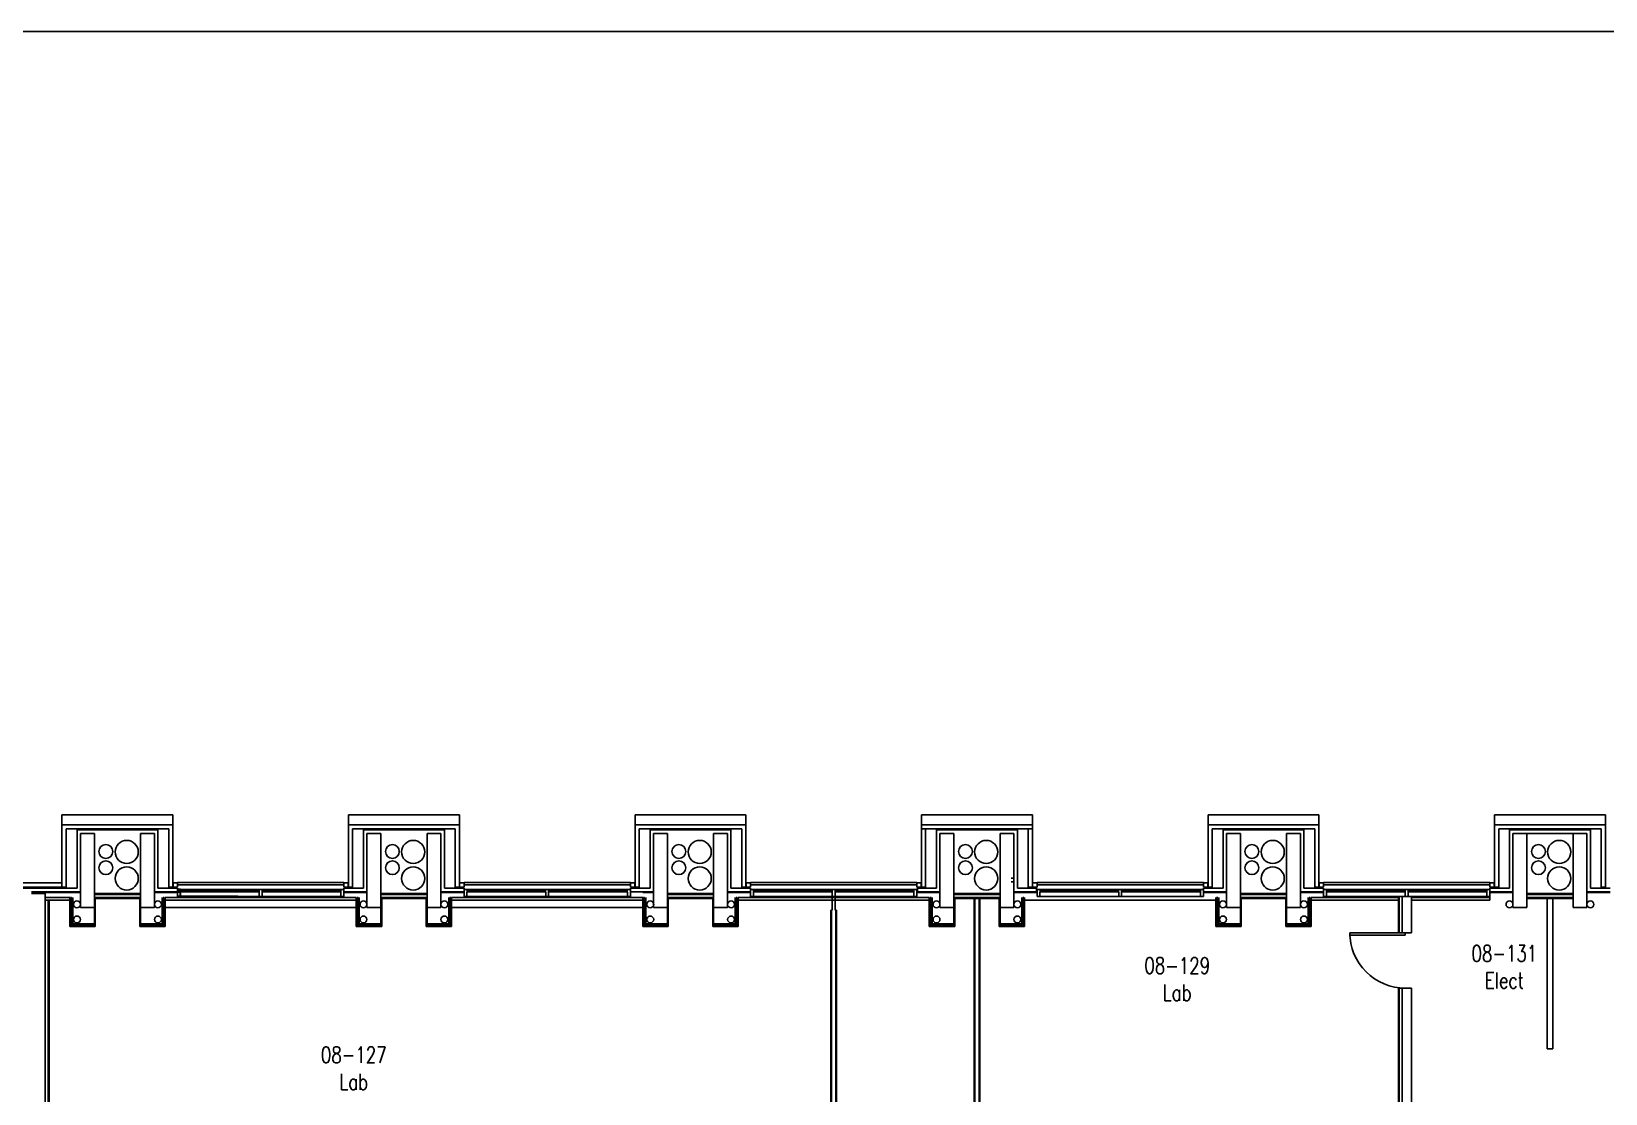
# Model space of a CAD drawing. Extents: x 11182 to 734459, y -1391328 to 152085.
# Drawn here: x 158091 to 192153, y -823482 to -800495 of the extents above; entities that cross this region are included whole.
import ezdxf
from ezdxf.enums import TextEntityAlignment as Align

# ---------------------------------------------------------------- set-up
doc = ezdxf.new("R2010")
doc.units = 0
doc.header["$LTSCALE"] = 500
doc.header["$MEASUREMENT"] = 0
doc.layers.add('0_Defpoints', color=106, linetype='CONTINUOUS', plot=False)
for name, color, linetype in [('0_room_data', 7, 'CONTINUOUS'), ('1_Wall_Exist', 251, 'CONTINUOUS'), ('3_Text', 7, 'CONTINUOUS')]:
    doc.layers.add(name, color=color, linetype=linetype)
doc.styles.add('1_200', font='simplex.shx', dxfattribs={"width": 0.75, "height": 460})

# ---------------------------------------------------------------- blocks, each defined once
blk = doc.blocks.new('room_data')
at = {"layer": '3_Text', "style": '1_200', "width": 0.75}
for tag, p in [('ROOMNUM', (0, 0)), ('ROOMUSE', (0, -575))]:
    blk.add_attdef(tag, text='', height=345, dxfattribs=at).set_placement(p, align=Align.MIDDLE_CENTER)

msp = doc.modelspace()

# ---------------------------------------------------------------- linework, layer by layer
at = {"layer": '0_Defpoints'}
msp.add_lwpolyline([(121708, -800495), (121708, -866198), (223249, -866198), (223249, -800495)], close=True, dxfattribs=at)
at = {"layer": '1_Wall_Exist'}
for p, q in [((158751, -819015), (158751, -817453)), ((161151, -817453), (158751, -817453)), ((161151, -819015), (161151, -817453)), ((164951, -819015), (164951, -817453)), ((167351, -817453), (164951, -817453)), ((167351, -819015), (167351, -817453)), ((171151, -819015), (171151, -817453)), ((173551, -817453), (171151, -817453)), ((173551, -819015), (173551, -817453)), ((177351, -819015), (177351, -817453)), ((179751, -817453), (177351, -817453)), ((179751, -819015), (179751, -817453)), ((183551, -819015), (183551, -817453)), ((185951, -817453), (183551, -817453)), ((185951, -819015), (185951, -817453)), ((189751, -819015), (189751, -817453)), ((192151, -817453), (189751, -817453)), ((192151, -819015), (192151, -817453)), ((161151, -817663), (158751, -817663)), ((161061, -817753), (158841, -817753)), ((158841, -819015), (158841, -817753)), ((160826, -817778), (159076, -817778)), ((159076, -817778), (159076, -819040)), ((160826, -819040), (160826, -817778)), ((161061, -819015), (161061, -817753)), ((167351, -817663), (164951, -817663)), ((167261, -817753), (165041, -817753)), ((165041, -819015), (165041, -817753)), ((167026, -817778), (165276, -817778)), ((165276, -817778), (165276, -819040)), ((167026, -819040), (167026, -817778)), ((167261, -819015), (167261, -817753)), ((173551, -817663), (171151, -817663)), ((173461, -817753), (171241, -817753)), ((171241, -819015), (171241, -817753)), ((173226, -817778), (171476, -817778)), ((171476, -817778), (171476, -819040)), ((173226, -819040), (173226, -817778)), ((173461, -819015), (173461, -817753)), ((179751, -817663), (177351, -817663)), ((179751, -817753), (177351, -817753)), ((177441, -819015), (177441, -817753)), ((179426, -817778), (177676, -817778)), ((177676, -817778), (177676, -819040)), ((179426, -819040), (179426, -817778)), ((179661, -819015), (179661, -817753)), ((185951, -817663), (183551, -817663)), ((185861, -817753), (183641, -817753)), ((183641, -819015), (183641, -817753)), ((185626, -817778), (183876, -817778)), ((183876, -817778), (183876, -819040)), ((185626, -819040), (185626, -817778)), ((185861, -819015), (185861, -817753)), ((192151, -817663), (189751, -817663)), ((192061, -817753), (189841, -817753)), ((189841, -819015), (189841, -817753)), ((191826, -817778), (190076, -817778)), ((190076, -817778), (190076, -819040)), ((191826, -819040), (191826, -817778)), ((192061, -819015), (192061, -817753)), ((159151, -819453), (159151, -817853)), ((159151, -817853), (159451, -817853)), ((159451, -819851), (159451, -817853)), ((160451, -817853), (160751, -817853)), ((160451, -819851), (160451, -817853)), ((160751, -817853), (160751, -819453)), ((165351, -819453), (165351, -817853)), ((165351, -817853), (165651, -817853)), ((165651, -819851), (165651, -817853)), ((166651, -817853), (166951, -817853)), ((166651, -819851), (166651, -817853)), ((166951, -817853), (166951, -819453)), ((171551, -819453), (171551, -817853)), ((171551, -817853), (171851, -817853)), ((171851, -819851), (171851, -817853)), ((172851, -817853), (173151, -817853)), ((172851, -819851), (172851, -817853)), ((173151, -817853), (173151, -819453)), ((177751, -819453), (177751, -817853)), ((177751, -817853), (178051, -817853)), ((178051, -819851), (178051, -817853)), ((179051, -817853), (179351, -817853)), ((179051, -819851), (179051, -817853)), ((179351, -817853), (179351, -819453)), ((183951, -819453), (183951, -817853)), ((183951, -817853), (184251, -817853)), ((184251, -819851), (184251, -817853)), ((185251, -817853), (185551, -817853)), ((185251, -819851), (185251, -817853)), ((185551, -817853), (185551, -819453)), ((190151, -819453), (190151, -817853)), ((190151, -817853), (191751, -817853)), ((190451, -817853), (190451, -819453)), ((191451, -819453), (191451, -817853)), ((191751, -817853), (191751, -819453)), ((179291, -818822), (179341, -818822)), ((159076, -819040), (154625, -819040)), ((154955, -818925), (158751, -818925)), ((158841, -819015), (155053, -819015)), ((159151, -819115), (158090, -819115)), ((159151, -819131), (158090, -819131)), ((158090, -819153), (158390, -819153)), ((158390, -819153), (158390, -831204)), ((158746, -819015), (158746, -818925)), ((160451, -819153), (159451, -819153)), ((160451, -819178), (159451, -819178)), ((161251, -819115), (160751, -819115)), ((161251, -819131), (160751, -819131)), ((161251, -819040), (160826, -819040)), ((161151, -819015), (161061, -819015)), ((161156, -818925), (161251, -818925)), ((161156, -819015), (161156, -818925)), ((161156, -819015), (161251, -819015)), ((161251, -818915), (161251, -819015)), ((164851, -818915), (161251, -818915)), ((161251, -818965), (164851, -818965)), ((161251, -819040), (161251, -819215)), ((161317, -819062), (161251, -819062)), ((161251, -819063), (164851, -819063)), ((161251, -819075), (161253, -819075)), ((161256, -819083), (161251, -819083)), ((161251, -819118), (161276, -819118)), ((161253, -819073), (161253, -819062)), ((161253, -819073), (161258, -819067)), ((161253, -819078), (161253, -819080)), ((161258, -819078), (161253, -819078)), ((161253, -819080), (161256, -819080)), ((161256, -819100), (161253, -819103)), ((161253, -819100), (161256, -819100)), ((161253, -819108), (161253, -819100)), ((161253, -819105), (161258, -819103)), ((161261, -819105), (161253, -819105)), ((161253, -819108), (161256, -819108)), ((161256, -819111), (161253, -819108)), ((161253, -819116), (161256, -819116)), ((161253, -819121), (161253, -819123)), ((161256, -819121), (161253, -819121)), ((161256, -819123), (161253, -819121)), ((161253, -819123), (161258, -819123)), ((161253, -819126), (161253, -819212)), ((161261, -819126), (161253, -819126)), ((161256, -819080), (161256, -819083)), ((161256, -819108), (161256, -819123)), ((161261, -819121), (161256, -819118)), ((161258, -819067), (161258, -819075)), ((161258, -819075), (161261, -819075)), ((161258, -819080), (161258, -819078)), ((161309, -819080), (161258, -819080)), ((161258, -819100), (161271, -819100)), ((161258, -819103), (161258, -819100)), ((161258, -819123), (161258, -819118)), ((161261, -819075), (161261, -819080)), ((161261, -819103), (161261, -819105)), ((161268, -819103), (161261, -819103)), ((161261, -819118), (161261, -819121)), ((161261, -819123), (161261, -819126)), ((161276, -819123), (161261, -819123)), ((161268, -819116), (161268, -819103)), ((161273, -819118), (161268, -819116)), ((161271, -819100), (161271, -819116)), ((161271, -819116), (161273, -819118)), ((161276, -819078), (161291, -819078)), ((161276, -819080), (161276, -819078)), ((161276, -819083), (161291, -819080)), ((161276, -819118), (161276, -819083)), ((161301, -819088), (161276, -819088)), ((161276, -819126), (161276, -819123)), ((161279, -819126), (161276, -819126)), ((161279, -819073), (161289, -819073)), ((161279, -819078), (161279, -819073)), ((161279, -819103), (161284, -819108)), ((161279, -819118), (161279, -819103)), ((161289, -819118), (161279, -819118)), ((161279, -819121), (161279, -819126)), ((161289, -819121), (161279, -819121)), ((161281, -819078), (161281, -819073)), ((161281, -819088), (161281, -819098)), ((161281, -819098), (161284, -819105)), ((161284, -819105), (161286, -819098)), ((161284, -819108), (161289, -819103)), ((161286, -819078), (161286, -819073)), ((161286, -819098), (161286, -819088)), ((161289, -819073), (161289, -819078)), ((161289, -819103), (161289, -819118)), ((161289, -819126), (161289, -819121)), ((161291, -819126), (161289, -819126)), ((161291, -819078), (161291, -819118)), ((161291, -819098), (161294, -819098)), ((161294, -819105), (161291, -819105)), ((161291, -819116), (161301, -819116)), ((161291, -819118), (161309, -819118)), ((161291, -819123), (161291, -819126)), ((161306, -819123), (161291, -819123)), ((161294, -819098), (161294, -819105)), ((161301, -819116), (161301, -819088)), ((161304, -819083), (161304, -819118)), ((161324, -819088), (161304, -819088)), ((161304, -819095), (161324, -819093)), ((161324, -819105), (161304, -819105)), ((161304, -819113), (161324, -819113)), ((161306, -819075), (161309, -819075)), ((161306, -819080), (161306, -819075)), ((161306, -819126), (161306, -819123)), ((161311, -819126), (161306, -819126)), ((161309, -819067), (161314, -819073)), ((161309, -819075), (161309, -819067)), ((161309, -819078), (161309, -819080)), ((161314, -819078), (161309, -819078)), ((161309, -819093), (161309, -819105)), ((161309, -819118), (161309, -819123)), ((161309, -819123), (161314, -819123)), ((161311, -819080), (161314, -819080)), ((161311, -819083), (161311, -819080)), ((161314, -819083), (161311, -819083)), ((161311, -819118), (161314, -819118)), ((161311, -819121), (161311, -819118)), ((161314, -819121), (161311, -819121)), ((161311, -819212), (161311, -819126)), ((161314, -819062), (161314, -819073)), ((161317, -819075), (161314, -819083)), ((161314, -819075), (161317, -819075)), ((161314, -819080), (161314, -819078)), ((161314, -819118), (161314, -819215)), ((161314, -819126), (161317, -819126)), ((161317, -819126), (161317, -819062)), ((161317, -819075), (161319, -819088)), ((161319, -819088), (161317, -819076)), ((161317, -819088), (163016, -819088)), ((161317, -819126), (161319, -819113)), ((161317, -819114), (163016, -819114)), ((161317, -819126), (161319, -819114)), ((163016, -819126), (163016, -819063)), ((163019, -819126), (163016, -819126)), ((163019, -819126), (163019, -819215)), ((163082, -819063), (163082, -819215)), ((163082, -819088), (164785, -819088)), ((163082, -819114), (164785, -819114)), ((164782, -819088), (164785, -819076)), ((164785, -819126), (164782, -819114)), ((164785, -819126), (164785, -819063)), ((164787, -819126), (164785, -819126)), ((164787, -819126), (164787, -819215)), ((164851, -818915), (164851, -819015)), ((164946, -818925), (164851, -818925)), ((164946, -819015), (164851, -819015)), ((165276, -819040), (164851, -819040)), ((164851, -819040), (164851, -819215)), ((165351, -819115), (164851, -819115)), ((165351, -819131), (164851, -819131)), ((164946, -819015), (164946, -818925)), ((165041, -819015), (164951, -819015)), ((166651, -819153), (165651, -819153)), ((166651, -819178), (165651, -819178)), ((167451, -819115), (166951, -819115)), ((167451, -819131), (166951, -819131)), ((167451, -819040), (167026, -819040)), ((167351, -819015), (167261, -819015)), ((167356, -818925), (167451, -818925)), ((167356, -819015), (167356, -818925)), ((167356, -819015), (167451, -819015)), ((167451, -818915), (167451, -819015)), ((171051, -818915), (167451, -818915)), ((167451, -818965), (171051, -818965)), ((167451, -819040), (167451, -819215)), ((167451, -819063), (171051, -819063)), ((167514, -819126), (167514, -819215)), ((167514, -819126), (167517, -819126)), ((167517, -819126), (167517, -819063)), ((167519, -819088), (167517, -819076)), ((167517, -819088), (169216, -819088)), ((167517, -819114), (169216, -819114)), ((167517, -819126), (167519, -819114)), ((169216, -819126), (169216, -819063)), ((169219, -819126), (169216, -819126)), ((169219, -819126), (169219, -819215)), ((169282, -819063), (169282, -819215)), ((169282, -819088), (170985, -819088)), ((169282, -819114), (170985, -819114)), ((170982, -819088), (170985, -819076)), ((170985, -819126), (170982, -819114)), ((170985, -819126), (170985, -819063)), ((170987, -819126), (170985, -819126)), ((170987, -819126), (170987, -819215)), ((171051, -818915), (171051, -819015)), ((171146, -818925), (171051, -818925)), ((171146, -819015), (171051, -819015)), ((171476, -819040), (171051, -819040)), ((171051, -819040), (171051, -819215)), ((171551, -819115), (171051, -819115)), ((171146, -819015), (171146, -818925)), ((171241, -819015), (171151, -819015)), ((171551, -819131), (171318, -819131)), ((172851, -819153), (171851, -819153)), ((172851, -819178), (171851, -819178)), ((173651, -819115), (173151, -819115)), ((173651, -819131), (173151, -819131)), ((173651, -819040), (173226, -819040)), ((173551, -819015), (173461, -819015)), ((173556, -818925), (173651, -818925)), ((173556, -819015), (173556, -818925)), ((173556, -819015), (173651, -819015)), ((173651, -818915), (173651, -819015)), ((177251, -818915), (173651, -818915)), ((173651, -818965), (177251, -818965)), ((173651, -819040), (173651, -819215)), ((173651, -819063), (177251, -819063)), ((173714, -819126), (173714, -819215)), ((173714, -819126), (173717, -819126)), ((173717, -819126), (173717, -819063)), ((173719, -819088), (173717, -819076)), ((173717, -819088), (175416, -819088)), ((173717, -819114), (175416, -819114)), ((173717, -819126), (173719, -819114)), ((175416, -819126), (175416, -819063)), ((175419, -819126), (175416, -819126)), ((175419, -819515), (175419, -819126)), ((175482, -819515), (175482, -819063)), ((175482, -819088), (177185, -819088)), ((175482, -819114), (177185, -819114)), ((177182, -819088), (177185, -819076)), ((177185, -819126), (177182, -819114)), ((177185, -819126), (177185, -819063)), ((177187, -819126), (177185, -819126)), ((177187, -819126), (177187, -819215)), ((177251, -818915), (177251, -819015)), ((177346, -818925), (177251, -818925)), ((177346, -819015), (177251, -819015)), ((177251, -819063), (177251, -819215)), ((177264, -819040), (177676, -819040)), ((177264, -819040), (177264, -819115)), ((177264, -819115), (177751, -819115)), ((177264, -819131), (177751, -819131)), ((177346, -819015), (177346, -818925)), ((177351, -819015), (177441, -819015)), ((179051, -819153), (178051, -819153)), ((179051, -819178), (178051, -819178)), ((179291, -818897), (179341, -818897)), ((179838, -819115), (179351, -819115)), ((179838, -819131), (179351, -819131)), ((179838, -819040), (179426, -819040)), ((179751, -819015), (179661, -819015)), ((179756, -818925), (179851, -818925)), ((179756, -819015), (179756, -818925)), ((179756, -819015), (179851, -819015)), ((179838, -819040), (179838, -819115)), ((179851, -818915), (179851, -819015)), ((183451, -818915), (179851, -818915)), ((179851, -818965), (183451, -818965)), ((179851, -819063), (183451, -819063)), ((179851, -819063), (179851, -819215)), ((179914, -819126), (179914, -819215)), ((179914, -819126), (179917, -819126)), ((179917, -819126), (179917, -819063)), ((179919, -819088), (179917, -819076)), ((179917, -819088), (181616, -819088)), ((179917, -819114), (181616, -819114)), ((179917, -819126), (179919, -819114)), ((181616, -819126), (181616, -819063)), ((181619, -819126), (181616, -819126)), ((181619, -819126), (181619, -819215)), ((181682, -819063), (181682, -819215)), ((181682, -819088), (183385, -819088)), ((181682, -819114), (183385, -819114)), ((183382, -819088), (183385, -819076)), ((183385, -819126), (183382, -819114)), ((183385, -819126), (183385, -819063)), ((183387, -819126), (183385, -819126)), ((183387, -819126), (183387, -819215)), ((183451, -818915), (183451, -819015)), ((183546, -818925), (183451, -818925)), ((183546, -819015), (183451, -819015)), ((183876, -819040), (183451, -819040)), ((183451, -819040), (183451, -819215)), ((183951, -819115), (183451, -819115)), ((183951, -819131), (183451, -819131)), ((183546, -819015), (183546, -818925)), ((183641, -819015), (183551, -819015)), ((185251, -819153), (184251, -819153)), ((185251, -819178), (184251, -819178)), ((186051, -819115), (185551, -819115)), ((186051, -819131), (185551, -819131)), ((186051, -819040), (185626, -819040)), ((185951, -819015), (185861, -819015)), ((185956, -818925), (186051, -818925)), ((185956, -819015), (185956, -818925)), ((185956, -819015), (186051, -819015)), ((189651, -818915), (186051, -818915)), ((186051, -818915), (186051, -819015)), ((186051, -818965), (189651, -818965)), ((186051, -819040), (186051, -819215)), ((186051, -819063), (189651, -819063)), ((186114, -819126), (186114, -819215)), ((186114, -819126), (186117, -819126)), ((186117, -819126), (186117, -819063)), ((186119, -819088), (186117, -819076)), ((186117, -819088), (187816, -819088)), ((186117, -819114), (187816, -819114)), ((186117, -819126), (186119, -819114)), ((187816, -819126), (187816, -819063)), ((187819, -819126), (187816, -819126)), ((187819, -819126), (187819, -819215)), ((187882, -819063), (187882, -819215)), ((187882, -819088), (189585, -819088)), ((187882, -819114), (189585, -819114)), ((189582, -819088), (189585, -819076)), ((189585, -819126), (189582, -819114)), ((189585, -819126), (189585, -819063)), ((189587, -819126), (189585, -819126)), ((189587, -819126), (189587, -819215)), ((189651, -818915), (189651, -819015)), ((189746, -818925), (189651, -818925)), ((189746, -819015), (189651, -819015)), ((190076, -819040), (189651, -819040)), ((189651, -819040), (189651, -819299)), ((190151, -819115), (189651, -819115)), ((190151, -819131), (189651, -819131)), ((189746, -819015), (189746, -818925)), ((189841, -819015), (189751, -819015)), ((191451, -819153), (190451, -819153)), ((191451, -819178), (190451, -819178)), ((192251, -819115), (191751, -819115)), ((192251, -819131), (191751, -819131)), ((192251, -819040), (191826, -819040)), ((192151, -819015), (192061, -819015)), ((158390, -819242), (158918, -819242)), ((158390, -819299), (158918, -819299)), ((158454, -819299), (158454, -831132)), ((158470, -819299), (158470, -831119)), ((158918, -819242), (158918, -819870)), ((158937, -819242), (158937, -819851)), ((158937, -819242), (158937, -819283)), ((158960, -819242), (158937, -819242)), ((158960, -819283), (158937, -819283)), ((158940, -819245), (158940, -819281)), ((158957, -819245), (158940, -819245)), ((158957, -819281), (158940, -819281)), ((158952, -819249), (158957, -819249)), ((158952, -819249), (158952, -819252)), ((158952, -819252), (158960, -819252)), ((158952, -819274), (158960, -819274)), ((158952, -819274), (158952, -819276)), ((158952, -819276), (158957, -819276)), ((158957, -819249), (158957, -819245)), ((158957, -819276), (158957, -819281)), ((158960, -819242), (158960, -819828)), ((158960, -819252), (158960, -819242)), ((158960, -819274), (158960, -819283)), ((158982, -819242), (158982, -819828)), ((159451, -819453), (159151, -819453)), ((160451, -819242), (159451, -819242)), ((160451, -819258), (159451, -819258)), ((159470, -819870), (159470, -819258)), ((160432, -819870), (160432, -819258)), ((160751, -819453), (160451, -819453)), ((160920, -819242), (160920, -819828)), ((160942, -819242), (160942, -819828)), ((160942, -819242), (160964, -819242)), ((160942, -819252), (160942, -819242)), ((160949, -819252), (160942, -819252)), ((160942, -819274), (160942, -819283)), ((160949, -819274), (160942, -819274)), ((160942, -819283), (160964, -819283)), ((160944, -819249), (160944, -819245)), ((160944, -819245), (160961, -819245)), ((160949, -819249), (160944, -819249)), ((160949, -819276), (160944, -819276)), ((160944, -819276), (160944, -819281)), ((160944, -819281), (160961, -819281)), ((160949, -819249), (160949, -819252)), ((160949, -819274), (160949, -819276)), ((160961, -819245), (160961, -819281)), ((160964, -819242), (160964, -819851)), ((160964, -819242), (160964, -819283)), ((160983, -819242), (160983, -819870)), ((165118, -819242), (160983, -819242)), ((160983, -819299), (165118, -819299)), ((160983, -819453), (165118, -819453)), ((162556, -819214), (161251, -819214)), ((161251, -819215), (164851, -819215)), ((161253, -819212), (161261, -819212)), ((161261, -819209), (161266, -819209)), ((161261, -819212), (161261, -819209)), ((161266, -819209), (161266, -819212)), ((161266, -819212), (161301, -819212)), ((161301, -819209), (161306, -819209)), ((161301, -819212), (161301, -819209)), ((161306, -819209), (161306, -819212)), ((161306, -819212), (161311, -819212)), ((165118, -819242), (165118, -819870)), ((165137, -819242), (165137, -819851)), ((165160, -819242), (165137, -819242)), ((165137, -819242), (165137, -819283)), ((165160, -819283), (165137, -819283)), ((165140, -819245), (165140, -819281)), ((165157, -819245), (165140, -819245)), ((165157, -819281), (165140, -819281)), ((165152, -819249), (165157, -819249)), ((165152, -819249), (165152, -819252)), ((165152, -819252), (165160, -819252)), ((165152, -819274), (165160, -819274)), ((165152, -819274), (165152, -819276)), ((165152, -819276), (165157, -819276)), ((165157, -819249), (165157, -819245)), ((165157, -819276), (165157, -819281)), ((165160, -819242), (165160, -819828)), ((165160, -819252), (165160, -819242)), ((165160, -819274), (165160, -819283)), ((165182, -819242), (165182, -819828)), ((165651, -819453), (165351, -819453)), ((166651, -819242), (165651, -819242)), ((166651, -819258), (165651, -819258)), ((165670, -819870), (165670, -819258)), ((166632, -819870), (166632, -819258)), ((166951, -819453), (166651, -819453)), ((167120, -819242), (167120, -819828)), ((167142, -819242), (167142, -819828)), ((167142, -819252), (167142, -819242)), ((167142, -819242), (167164, -819242)), ((167149, -819252), (167142, -819252)), ((167142, -819274), (167142, -819283)), ((167149, -819274), (167142, -819274)), ((167142, -819283), (167164, -819283)), ((167144, -819245), (167161, -819245)), ((167144, -819249), (167144, -819245)), ((167149, -819249), (167144, -819249)), ((167149, -819276), (167144, -819276)), ((167144, -819276), (167144, -819281)), ((167144, -819281), (167161, -819281)), ((167149, -819249), (167149, -819252)), ((167149, -819274), (167149, -819276)), ((167161, -819245), (167161, -819281)), ((167164, -819242), (167164, -819851)), ((167164, -819242), (167164, -819283)), ((167183, -819242), (167183, -819870)), ((171318, -819242), (167183, -819242)), ((167183, -819299), (171318, -819299)), ((167183, -819453), (171318, -819453)), ((167451, -819215), (171051, -819215)), ((171318, -819242), (171318, -819870)), ((171337, -819242), (171337, -819851)), ((171337, -819242), (171337, -819283)), ((171360, -819242), (171337, -819242)), ((171360, -819283), (171337, -819283)), ((171340, -819245), (171340, -819281)), ((171357, -819245), (171340, -819245)), ((171357, -819281), (171340, -819281)), ((171352, -819249), (171357, -819249)), ((171352, -819249), (171352, -819252)), ((171352, -819252), (171360, -819252)), ((171352, -819274), (171360, -819274)), ((171352, -819274), (171352, -819276)), ((171352, -819276), (171357, -819276)), ((171357, -819249), (171357, -819245)), ((171357, -819276), (171357, -819281)), ((171360, -819242), (171360, -819828)), ((171360, -819252), (171360, -819242)), ((171360, -819274), (171360, -819283)), ((171382, -819242), (171382, -819828)), ((171851, -819453), (171551, -819453)), ((172851, -819242), (171851, -819242)), ((172851, -819258), (171851, -819258)), ((171870, -819870), (171870, -819258)), ((172832, -819870), (172832, -819258)), ((173151, -819453), (172851, -819453)), ((173320, -819242), (173320, -819828)), ((173342, -819242), (173342, -819828)), ((173342, -819242), (173364, -819242)), ((173342, -819252), (173342, -819242)), ((173349, -819252), (173342, -819252)), ((173342, -819274), (173342, -819283)), ((173349, -819274), (173342, -819274)), ((173342, -819283), (173364, -819283)), ((173344, -819249), (173344, -819245)), ((173344, -819245), (173361, -819245)), ((173349, -819249), (173344, -819249)), ((173344, -819276), (173344, -819281)), ((173349, -819276), (173344, -819276)), ((173344, -819281), (173361, -819281)), ((173349, -819249), (173349, -819252)), ((173349, -819274), (173349, -819276)), ((173361, -819245), (173361, -819281)), ((173364, -819242), (173364, -819851)), ((173364, -819242), (173364, -819283)), ((173383, -819242), (173383, -819870)), ((177518, -819242), (173383, -819242)), ((173383, -819299), (177518, -819299)), ((173651, -819215), (177251, -819215)), ((175392, -819515), (175419, -819515)), ((175392, -826666), (175392, -819515)), ((175405, -826666), (175405, -819515)), ((175510, -819515), (175482, -819515)), ((175497, -826666), (175497, -819515)), ((175510, -826666), (175510, -819515)), ((177518, -819242), (177518, -819870)), ((177537, -819242), (177537, -819851)), ((177560, -819242), (177537, -819242)), ((177537, -819242), (177537, -819283)), ((177560, -819283), (177537, -819283)), ((177557, -819245), (177540, -819245)), ((177540, -819245), (177540, -819281)), ((177557, -819281), (177540, -819281)), ((177552, -819249), (177557, -819249)), ((177552, -819249), (177552, -819252)), ((177552, -819252), (177560, -819252)), ((177552, -819274), (177560, -819274)), ((177552, -819274), (177552, -819276)), ((177552, -819276), (177557, -819276)), ((177557, -819249), (177557, -819245)), ((177557, -819276), (177557, -819281)), ((177560, -819242), (177560, -819828)), ((177560, -819252), (177560, -819242)), ((177560, -819274), (177560, -819283)), ((177582, -819242), (177582, -819828)), ((178051, -819453), (177751, -819453)), ((179051, -819242), (178051, -819242)), ((179051, -819258), (178051, -819258)), ((178070, -819870), (178070, -819258)), ((178492, -826666), (178492, -819258)), ((178505, -826666), (178505, -819258)), ((178597, -826666), (178597, -819258)), ((178610, -826666), (178610, -819258)), ((179032, -819870), (179032, -819258)), ((179351, -819453), (179051, -819453)), ((179520, -819242), (179520, -819828)), ((179542, -819242), (179542, -819828)), ((179542, -819242), (179564, -819242)), ((179542, -819252), (179542, -819242)), ((179549, -819252), (179542, -819252)), ((179542, -819274), (179542, -819283)), ((179549, -819274), (179542, -819274)), ((179542, -819283), (179564, -819283)), ((179544, -819245), (179561, -819245)), ((179544, -819249), (179544, -819245)), ((179549, -819249), (179544, -819249)), ((179549, -819276), (179544, -819276)), ((179544, -819276), (179544, -819281)), ((179544, -819281), (179561, -819281)), ((179549, -819249), (179549, -819252)), ((179549, -819274), (179549, -819276)), ((179561, -819245), (179561, -819281)), ((179564, -819242), (179564, -819851)), ((179564, -819242), (179564, -819283)), ((179583, -819242), (179583, -819870)), ((179583, -819299), (183718, -819299)), ((179851, -819215), (183451, -819215)), ((183718, -819242), (183718, -819870)), ((183737, -819242), (183737, -819851)), ((183737, -819242), (183737, -819283)), ((183760, -819242), (183737, -819242)), ((183760, -819283), (183737, -819283)), ((183757, -819245), (183740, -819245)), ((183740, -819245), (183740, -819281)), ((183757, -819281), (183740, -819281)), ((183752, -819249), (183757, -819249)), ((183752, -819249), (183752, -819252)), ((183752, -819252), (183760, -819252)), ((183752, -819274), (183760, -819274)), ((183752, -819274), (183752, -819276)), ((183752, -819276), (183757, -819276)), ((183757, -819249), (183757, -819245)), ((183757, -819276), (183757, -819281)), ((183760, -819242), (183760, -819828)), ((183760, -819252), (183760, -819242)), ((183760, -819274), (183760, -819283)), ((183782, -819242), (183782, -819828)), ((184251, -819453), (183951, -819453)), ((185251, -819242), (184251, -819242)), ((185251, -819258), (184251, -819258)), ((184270, -819870), (184270, -819258)), ((185232, -819870), (185232, -819258)), ((185551, -819453), (185251, -819453)), ((185720, -819242), (185720, -819828)), ((185742, -819242), (185742, -819828)), ((185742, -819252), (185742, -819242)), ((185742, -819242), (185764, -819242)), ((185749, -819252), (185742, -819252)), ((185742, -819274), (185742, -819283)), ((185749, -819274), (185742, -819274)), ((185742, -819283), (185764, -819283)), ((185744, -819249), (185744, -819245)), ((185744, -819245), (185761, -819245)), ((185749, -819249), (185744, -819249)), ((185744, -819276), (185744, -819281)), ((185749, -819276), (185744, -819276)), ((185744, -819281), (185761, -819281)), ((185749, -819249), (185749, -819252)), ((185749, -819274), (185749, -819276)), ((185761, -819245), (185761, -819281)), ((185764, -819242), (185764, -819851)), ((185764, -819242), (185764, -819283)), ((187674, -819242), (185783, -819242)), ((185783, -819242), (185783, -819870)), ((185783, -819299), (187674, -819299)), ((186051, -819215), (189651, -819215)), ((187674, -820001), (187674, -819215)), ((187687, -820001), (187687, -819215)), ((187751, -819215), (187751, -820001)), ((187951, -819215), (187951, -820001)), ((189651, -819242), (187951, -819242)), ((187951, -819299), (189651, -819299)), ((190451, -819453), (190151, -819453)), ((191451, -819242), (190451, -819242)), ((191451, -819258), (190451, -819258)), ((190892, -822515), (190892, -819258)), ((191010, -822515), (191010, -819258)), ((191751, -819453), (191451, -819453)), ((159470, -819870), (158918, -819870)), ((158960, -819787), (158937, -819787)), ((158937, -819787), (158937, -819851)), ((158937, -819806), (159451, -819806)), ((158960, -819828), (158937, -819828)), ((159451, -819851), (158937, -819851)), ((158979, -819851), (158937, -819851)), ((158957, -819790), (158940, -819790)), ((158940, -819790), (158940, -819826)), ((158957, -819826), (158940, -819826)), ((158940, -819831), (158940, -819848)), ((158944, -819831), (158940, -819831)), ((158976, -819848), (158940, -819848)), ((158944, -819836), (158944, -819831)), ((158947, -819836), (158944, -819836)), ((158947, -819828), (159441, -819828)), ((158947, -819836), (158947, -819828)), ((158952, -819794), (158952, -819797)), ((158952, -819794), (158957, -819794)), ((158952, -819797), (158960, -819797)), ((158952, -819819), (158952, -819822)), ((158952, -819819), (158960, -819819)), ((158952, -819822), (158957, -819822)), ((158957, -819794), (158957, -819790)), ((158957, -819822), (158957, -819826)), ((158960, -819797), (158960, -819787)), ((158960, -819819), (158960, -819828)), ((158969, -819836), (158969, -819828)), ((158969, -819828), (158979, -819828)), ((158972, -819836), (158969, -819836)), ((158972, -819836), (158972, -819831)), ((158972, -819831), (158976, -819831)), ((158976, -819831), (158976, -819848)), ((158979, -819828), (158979, -819851)), ((159409, -819828), (159409, -819851)), ((159419, -819828), (159409, -819828)), ((159451, -819851), (159409, -819851)), ((159412, -819831), (159412, -819848)), ((159416, -819831), (159412, -819831)), ((159448, -819848), (159412, -819848)), ((159416, -819836), (159416, -819831)), ((159419, -819836), (159416, -819836)), ((159419, -819836), (159419, -819828)), ((159441, -819828), (159451, -819828)), ((159441, -819836), (159441, -819828)), ((159444, -819836), (159441, -819836)), ((159444, -819836), (159444, -819831)), ((159444, -819831), (159448, -819831)), ((159448, -819831), (159448, -819848)), ((159451, -819828), (159451, -819851)), ((160432, -819870), (160983, -819870)), ((160451, -819806), (160942, -819806)), ((160451, -819828), (160451, -819851)), ((160460, -819828), (160451, -819828)), ((160451, -819851), (160964, -819851)), ((160492, -819851), (160451, -819851)), ((160453, -819831), (160453, -819848)), ((160458, -819831), (160453, -819831)), ((160489, -819848), (160453, -819848)), ((160458, -819836), (160458, -819831)), ((160460, -819836), (160458, -819836)), ((160460, -819828), (160942, -819828)), ((160460, -819836), (160460, -819828)), ((160482, -819828), (160492, -819828)), ((160482, -819836), (160482, -819828)), ((160485, -819836), (160482, -819836)), ((160485, -819836), (160485, -819831)), ((160485, -819831), (160489, -819831)), ((160489, -819831), (160489, -819848)), ((160492, -819828), (160492, -819851)), ((160923, -819828), (160923, -819851)), ((160932, -819828), (160923, -819828)), ((160964, -819851), (160923, -819851)), ((160925, -819831), (160925, -819848)), ((160930, -819831), (160925, -819831)), ((160961, -819848), (160925, -819848)), ((160930, -819836), (160930, -819831)), ((160932, -819836), (160930, -819836)), ((160932, -819836), (160932, -819828)), ((160942, -819797), (160942, -819787)), ((160942, -819787), (160964, -819787)), ((160949, -819797), (160942, -819797)), ((160942, -819819), (160942, -819828)), ((160949, -819819), (160942, -819819)), ((160942, -819828), (160964, -819828)), ((160944, -819790), (160961, -819790)), ((160944, -819794), (160944, -819790)), ((160949, -819794), (160944, -819794)), ((160949, -819822), (160944, -819822)), ((160944, -819822), (160944, -819826)), ((160944, -819826), (160961, -819826)), ((160949, -819794), (160949, -819797)), ((160949, -819819), (160949, -819822)), ((160954, -819836), (160954, -819828)), ((160957, -819836), (160954, -819836)), ((160957, -819836), (160957, -819831)), ((160957, -819831), (160961, -819831)), ((160961, -819790), (160961, -819826)), ((160961, -819831), (160961, -819848)), ((160964, -819787), (160964, -819851)), ((165670, -819870), (165118, -819870)), ((165160, -819787), (165137, -819787)), ((165137, -819787), (165137, -819851)), ((165137, -819806), (165651, -819806)), ((165160, -819828), (165137, -819828)), ((165651, -819851), (165137, -819851)), ((165179, -819851), (165137, -819851)), ((165157, -819790), (165140, -819790)), ((165140, -819790), (165140, -819826)), ((165157, -819826), (165140, -819826)), ((165144, -819831), (165140, -819831)), ((165140, -819831), (165140, -819848)), ((165176, -819848), (165140, -819848)), ((165144, -819836), (165144, -819831)), ((165147, -819836), (165144, -819836)), ((165147, -819828), (165641, -819828)), ((165147, -819836), (165147, -819828)), ((165152, -819794), (165157, -819794)), ((165152, -819794), (165152, -819797)), ((165152, -819797), (165160, -819797)), ((165152, -819819), (165160, -819819)), ((165152, -819819), (165152, -819822)), ((165152, -819822), (165157, -819822)), ((165157, -819794), (165157, -819790)), ((165157, -819822), (165157, -819826)), ((165160, -819797), (165160, -819787)), ((165160, -819819), (165160, -819828)), ((165169, -819828), (165179, -819828)), ((165169, -819836), (165169, -819828)), ((165172, -819836), (165169, -819836)), ((165172, -819836), (165172, -819831)), ((165172, -819831), (165176, -819831)), ((165176, -819831), (165176, -819848)), ((165179, -819828), (165179, -819851)), ((165609, -819828), (165609, -819851)), ((165619, -819828), (165609, -819828)), ((165651, -819851), (165609, -819851)), ((165616, -819831), (165612, -819831)), ((165612, -819831), (165612, -819848)), ((165648, -819848), (165612, -819848)), ((165616, -819836), (165616, -819831)), ((165619, -819836), (165616, -819836)), ((165619, -819836), (165619, -819828)), ((165641, -819828), (165651, -819828)), ((165641, -819836), (165641, -819828)), ((165644, -819836), (165641, -819836)), ((165644, -819836), (165644, -819831)), ((165644, -819831), (165648, -819831)), ((165648, -819831), (165648, -819848)), ((165651, -819828), (165651, -819851)), ((166632, -819870), (167183, -819870)), ((166651, -819806), (167142, -819806)), ((166660, -819828), (166651, -819828)), ((166651, -819828), (166651, -819851)), ((166651, -819851), (167164, -819851)), ((166692, -819851), (166651, -819851)), ((166653, -819831), (166653, -819848)), ((166658, -819831), (166653, -819831)), ((166689, -819848), (166653, -819848)), ((166658, -819836), (166658, -819831)), ((166660, -819836), (166658, -819836)), ((166660, -819828), (167142, -819828)), ((166660, -819836), (166660, -819828)), ((166682, -819828), (166692, -819828)), ((166682, -819836), (166682, -819828)), ((166685, -819836), (166682, -819836)), ((166685, -819836), (166685, -819831)), ((166685, -819831), (166689, -819831)), ((166689, -819831), (166689, -819848)), ((166692, -819828), (166692, -819851)), ((167132, -819828), (167123, -819828)), ((167123, -819828), (167123, -819851)), ((167164, -819851), (167123, -819851)), ((167125, -819831), (167125, -819848)), ((167130, -819831), (167125, -819831)), ((167161, -819848), (167125, -819848)), ((167130, -819836), (167130, -819831)), ((167132, -819836), (167130, -819836)), ((167132, -819836), (167132, -819828)), ((167142, -819787), (167164, -819787)), ((167142, -819797), (167142, -819787)), ((167149, -819797), (167142, -819797)), ((167142, -819819), (167142, -819828)), ((167149, -819819), (167142, -819819)), ((167142, -819828), (167164, -819828)), ((167144, -819790), (167161, -819790)), ((167144, -819794), (167144, -819790)), ((167149, -819794), (167144, -819794)), ((167149, -819822), (167144, -819822)), ((167144, -819822), (167144, -819826)), ((167144, -819826), (167161, -819826)), ((167149, -819794), (167149, -819797)), ((167149, -819819), (167149, -819822)), ((167154, -819836), (167154, -819828)), ((167157, -819836), (167154, -819836)), ((167157, -819836), (167157, -819831)), ((167157, -819831), (167161, -819831)), ((167161, -819790), (167161, -819826)), ((167161, -819831), (167161, -819848)), ((167164, -819787), (167164, -819851)), ((171870, -819870), (171318, -819870)), ((171360, -819787), (171337, -819787)), ((171337, -819787), (171337, -819851)), ((171337, -819806), (171851, -819806)), ((171360, -819828), (171337, -819828)), ((171851, -819851), (171337, -819851)), ((171379, -819851), (171337, -819851)), ((171340, -819790), (171340, -819826)), ((171357, -819790), (171340, -819790)), ((171357, -819826), (171340, -819826)), ((171344, -819831), (171340, -819831)), ((171340, -819831), (171340, -819848)), ((171376, -819848), (171340, -819848)), ((171344, -819836), (171344, -819831)), ((171347, -819836), (171344, -819836)), ((171347, -819828), (171841, -819828)), ((171347, -819836), (171347, -819828)), ((171352, -819794), (171357, -819794)), ((171352, -819794), (171352, -819797)), ((171352, -819797), (171360, -819797)), ((171352, -819819), (171360, -819819)), ((171352, -819819), (171352, -819822)), ((171352, -819822), (171357, -819822)), ((171357, -819794), (171357, -819790)), ((171357, -819822), (171357, -819826)), ((171360, -819797), (171360, -819787)), ((171360, -819819), (171360, -819828)), ((171369, -819828), (171379, -819828)), ((171369, -819836), (171369, -819828)), ((171372, -819836), (171369, -819836)), ((171372, -819836), (171372, -819831)), ((171372, -819831), (171376, -819831)), ((171376, -819831), (171376, -819848)), ((171379, -819828), (171379, -819851)), ((171819, -819828), (171809, -819828)), ((171809, -819828), (171809, -819851)), ((171851, -819851), (171809, -819851)), ((171812, -819831), (171812, -819848)), ((171816, -819831), (171812, -819831)), ((171848, -819848), (171812, -819848)), ((171816, -819836), (171816, -819831)), ((171819, -819836), (171816, -819836)), ((171819, -819836), (171819, -819828)), ((171841, -819828), (171851, -819828)), ((171841, -819836), (171841, -819828)), ((171844, -819836), (171841, -819836)), ((171844, -819836), (171844, -819831)), ((171844, -819831), (171848, -819831)), ((171848, -819831), (171848, -819848)), ((171851, -819828), (171851, -819851)), ((172832, -819870), (173383, -819870)), ((172851, -819806), (173342, -819806)), ((172851, -819828), (172851, -819851)), ((172860, -819828), (172851, -819828)), ((172851, -819851), (173364, -819851)), ((172892, -819851), (172851, -819851)), ((172858, -819831), (172853, -819831)), ((172853, -819831), (172853, -819848)), ((172889, -819848), (172853, -819848)), ((172858, -819836), (172858, -819831)), ((172860, -819836), (172858, -819836)), ((172860, -819828), (173342, -819828)), ((172860, -819836), (172860, -819828)), ((172882, -819828), (172892, -819828)), ((172882, -819836), (172882, -819828)), ((172885, -819836), (172882, -819836)), ((172885, -819836), (172885, -819831)), ((172885, -819831), (172889, -819831)), ((172889, -819831), (172889, -819848)), ((172892, -819828), (172892, -819851)), ((173332, -819828), (173323, -819828)), ((173323, -819828), (173323, -819851)), ((173364, -819851), (173323, -819851)), ((173325, -819831), (173325, -819848)), ((173330, -819831), (173325, -819831)), ((173361, -819848), (173325, -819848)), ((173330, -819836), (173330, -819831)), ((173332, -819836), (173330, -819836)), ((173332, -819836), (173332, -819828)), ((173342, -819787), (173364, -819787)), ((173342, -819797), (173342, -819787)), ((173349, -819797), (173342, -819797)), ((173349, -819819), (173342, -819819)), ((173342, -819819), (173342, -819828)), ((173342, -819828), (173364, -819828)), ((173344, -819790), (173361, -819790)), ((173344, -819794), (173344, -819790)), ((173349, -819794), (173344, -819794)), ((173349, -819822), (173344, -819822)), ((173344, -819822), (173344, -819826)), ((173344, -819826), (173361, -819826)), ((173349, -819794), (173349, -819797)), ((173349, -819819), (173349, -819822)), ((173354, -819836), (173354, -819828)), ((173357, -819836), (173354, -819836)), ((173357, -819836), (173357, -819831)), ((173357, -819831), (173361, -819831)), ((173361, -819790), (173361, -819826)), ((173361, -819831), (173361, -819848)), ((173364, -819787), (173364, -819851)), ((178070, -819870), (177518, -819870)), ((177560, -819787), (177537, -819787)), ((177537, -819787), (177537, -819851)), ((177537, -819806), (178051, -819806)), ((177560, -819828), (177537, -819828)), ((178051, -819851), (177537, -819851)), ((177579, -819851), (177537, -819851)), ((177540, -819790), (177540, -819826)), ((177557, -819790), (177540, -819790)), ((177557, -819826), (177540, -819826)), ((177540, -819831), (177540, -819848)), ((177544, -819831), (177540, -819831)), ((177576, -819848), (177540, -819848)), ((177544, -819836), (177544, -819831)), ((177547, -819836), (177544, -819836)), ((177547, -819828), (178041, -819828)), ((177547, -819836), (177547, -819828)), ((177552, -819794), (177557, -819794)), ((177552, -819794), (177552, -819797)), ((177552, -819797), (177560, -819797)), ((177552, -819819), (177560, -819819)), ((177552, -819819), (177552, -819822)), ((177552, -819822), (177557, -819822)), ((177557, -819794), (177557, -819790)), ((177557, -819822), (177557, -819826)), ((177560, -819797), (177560, -819787)), ((177560, -819819), (177560, -819828)), ((177569, -819828), (177579, -819828)), ((177569, -819836), (177569, -819828)), ((177572, -819836), (177569, -819836)), ((177572, -819836), (177572, -819831)), ((177572, -819831), (177576, -819831)), ((177576, -819831), (177576, -819848)), ((177579, -819828), (177579, -819851)), ((178009, -819828), (178009, -819851)), ((178019, -819828), (178009, -819828)), ((178051, -819851), (178009, -819851)), ((178012, -819831), (178012, -819848)), ((178016, -819831), (178012, -819831)), ((178048, -819848), (178012, -819848)), ((178016, -819836), (178016, -819831)), ((178019, -819836), (178016, -819836)), ((178019, -819836), (178019, -819828)), ((178041, -819836), (178041, -819828)), ((178041, -819828), (178051, -819828)), ((178044, -819836), (178041, -819836)), ((178044, -819831), (178048, -819831)), ((178044, -819836), (178044, -819831)), ((178048, -819831), (178048, -819848)), ((178051, -819828), (178051, -819851)), ((179032, -819870), (179583, -819870)), ((179051, -819806), (179542, -819806)), ((179051, -819828), (179051, -819851)), ((179060, -819828), (179051, -819828)), ((179051, -819851), (179564, -819851)), ((179092, -819851), (179051, -819851)), ((179058, -819831), (179053, -819831)), ((179053, -819831), (179053, -819848)), ((179089, -819848), (179053, -819848)), ((179058, -819836), (179058, -819831)), ((179060, -819836), (179058, -819836)), ((179060, -819828), (179542, -819828)), ((179060, -819836), (179060, -819828)), ((179082, -819828), (179092, -819828)), ((179082, -819836), (179082, -819828)), ((179085, -819836), (179082, -819836)), ((179085, -819836), (179085, -819831)), ((179085, -819831), (179089, -819831)), ((179089, -819831), (179089, -819848)), ((179092, -819828), (179092, -819851)), ((179523, -819828), (179523, -819851)), ((179532, -819828), (179523, -819828)), ((179564, -819851), (179523, -819851)), ((179525, -819831), (179525, -819848)), ((179530, -819831), (179525, -819831)), ((179561, -819848), (179525, -819848)), ((179530, -819836), (179530, -819831)), ((179532, -819836), (179530, -819836)), ((179532, -819836), (179532, -819828)), ((179542, -819787), (179564, -819787)), ((179542, -819797), (179542, -819787)), ((179549, -819797), (179542, -819797)), ((179542, -819819), (179542, -819828)), ((179549, -819819), (179542, -819819)), ((179542, -819828), (179564, -819828)), ((179544, -819794), (179544, -819790)), ((179544, -819790), (179561, -819790)), ((179549, -819794), (179544, -819794)), ((179549, -819822), (179544, -819822)), ((179544, -819822), (179544, -819826)), ((179544, -819826), (179561, -819826)), ((179549, -819794), (179549, -819797)), ((179549, -819819), (179549, -819822)), ((179554, -819836), (179554, -819828)), ((179557, -819836), (179554, -819836)), ((179557, -819831), (179561, -819831)), ((179557, -819836), (179557, -819831)), ((179561, -819790), (179561, -819826)), ((179561, -819831), (179561, -819848)), ((179564, -819787), (179564, -819851)), ((184270, -819870), (183718, -819870)), ((183760, -819787), (183737, -819787)), ((183737, -819787), (183737, -819851)), ((183737, -819806), (184251, -819806)), ((183760, -819828), (183737, -819828)), ((184251, -819851), (183737, -819851)), ((183779, -819851), (183737, -819851)), ((183740, -819790), (183740, -819826)), ((183757, -819790), (183740, -819790)), ((183757, -819826), (183740, -819826)), ((183740, -819831), (183740, -819848)), ((183744, -819831), (183740, -819831)), ((183776, -819848), (183740, -819848)), ((183744, -819836), (183744, -819831)), ((183747, -819836), (183744, -819836)), ((183747, -819828), (184241, -819828)), ((183747, -819836), (183747, -819828)), ((183752, -819794), (183752, -819797)), ((183752, -819794), (183757, -819794)), ((183752, -819797), (183760, -819797)), ((183752, -819819), (183752, -819822)), ((183752, -819819), (183760, -819819)), ((183752, -819822), (183757, -819822)), ((183757, -819794), (183757, -819790)), ((183757, -819822), (183757, -819826)), ((183760, -819797), (183760, -819787)), ((183760, -819819), (183760, -819828)), ((183769, -819828), (183779, -819828)), ((183769, -819836), (183769, -819828)), ((183772, -819836), (183769, -819836)), ((183772, -819836), (183772, -819831)), ((183772, -819831), (183776, -819831)), ((183776, -819831), (183776, -819848)), ((183779, -819828), (183779, -819851)), ((184219, -819828), (184209, -819828)), ((184209, -819828), (184209, -819851)), ((184251, -819851), (184209, -819851)), ((184216, -819831), (184212, -819831)), ((184212, -819831), (184212, -819848)), ((184248, -819848), (184212, -819848)), ((184216, -819836), (184216, -819831)), ((184219, -819836), (184216, -819836)), ((184219, -819836), (184219, -819828)), ((184241, -819836), (184241, -819828)), ((184241, -819828), (184251, -819828)), ((184244, -819836), (184241, -819836)), ((184244, -819831), (184248, -819831)), ((184244, -819836), (184244, -819831)), ((184248, -819831), (184248, -819848)), ((184251, -819828), (184251, -819851)), ((185232, -819870), (185783, -819870)), ((185251, -819806), (185742, -819806)), ((185260, -819828), (185251, -819828)), ((185251, -819828), (185251, -819851)), ((185251, -819851), (185764, -819851)), ((185292, -819851), (185251, -819851)), ((185253, -819831), (185253, -819848)), ((185258, -819831), (185253, -819831)), ((185289, -819848), (185253, -819848)), ((185258, -819836), (185258, -819831)), ((185260, -819836), (185258, -819836)), ((185260, -819828), (185742, -819828)), ((185260, -819836), (185260, -819828)), ((185282, -819828), (185292, -819828)), ((185282, -819836), (185282, -819828)), ((185285, -819836), (185282, -819836)), ((185285, -819836), (185285, -819831)), ((185285, -819831), (185289, -819831)), ((185289, -819831), (185289, -819848)), ((185292, -819828), (185292, -819851)), ((185723, -819828), (185723, -819851)), ((185732, -819828), (185723, -819828)), ((185764, -819851), (185723, -819851)), ((185725, -819831), (185725, -819848)), ((185730, -819831), (185725, -819831)), ((185761, -819848), (185725, -819848)), ((185730, -819836), (185730, -819831)), ((185732, -819836), (185730, -819836)), ((185732, -819836), (185732, -819828)), ((185742, -819787), (185764, -819787)), ((185742, -819797), (185742, -819787)), ((185749, -819797), (185742, -819797)), ((185749, -819819), (185742, -819819)), ((185742, -819819), (185742, -819828)), ((185742, -819828), (185764, -819828)), ((185744, -819790), (185761, -819790)), ((185744, -819794), (185744, -819790)), ((185749, -819794), (185744, -819794)), ((185744, -819822), (185744, -819826)), ((185749, -819822), (185744, -819822)), ((185744, -819826), (185761, -819826)), ((185749, -819794), (185749, -819797)), ((185749, -819819), (185749, -819822)), ((185754, -819836), (185754, -819828)), ((185757, -819836), (185754, -819836)), ((185757, -819831), (185761, -819831)), ((185757, -819836), (185757, -819831)), ((185761, -819790), (185761, -819826)), ((185761, -819831), (185761, -819848)), ((185764, -819787), (185764, -819851)), ((186619, -820001), (186619, -820058)), ((187951, -820001), (186619, -820001)), ((186619, -820058), (186642, -820235)), ((186619, -820058), (187819, -820058)), ((187819, -820058), (187819, -820001)), ((186642, -820235), (186671, -820349)), ((186671, -820349), (186710, -820460)), ((186710, -820460), (186761, -820567)), ((186761, -820567), (186821, -820667)), ((186821, -820667), (186891, -820762)), ((186891, -820762), (186970, -820849)), ((186970, -820849), (187058, -820928)), ((187058, -820928), (187152, -820998)), ((187152, -820998), (187253, -821059)), ((187253, -821059), (187360, -821109)), ((187360, -821109), (187471, -821149)), ((187471, -821149), (187585, -821177)), ((187585, -821177), (187702, -821195)), ((187674, -831119), (187674, -821201)), ((187951, -821201), (187674, -821201)), ((187687, -831119), (187687, -821201)), ((187702, -821195), (187819, -821201)), ((187751, -831202), (187751, -821201)), ((187951, -831202), (187951, -821201)), ((191010, -822515), (190892, -822515))]:
    msp.add_line(p, q, dxfattribs=at)
for centre, radius in [((159701, -818245), 150), ((160151, -818253), 250), ((165901, -818245), 150), ((166351, -818253), 250), ((172101, -818245), 150), ((172551, -818253), 250), ((178301, -818245), 150), ((178751, -818253), 250), ((184501, -818245), 150), ((184951, -818253), 250), ((190701, -818245), 150), ((191151, -818253), 250), ((159701, -818595), 150), ((165901, -818595), 150), ((172101, -818595), 150), ((178301, -818595), 150), ((184501, -818595), 150), ((190701, -818595), 150), ((160151, -818828), 250), ((166351, -818828), 250), ((172551, -818828), 250), ((178751, -818828), 250), ((184951, -818828), 250), ((191151, -818828), 250), ((159075, -819388), 75), ((160826, -819388), 75), ((165275, -819388), 75), ((167026, -819388), 75), ((171480, -819388), 75), ((173231, -819388), 75), ((177675, -819388), 75), ((179426, -819388), 75), ((183875, -819388), 75), ((185626, -819388), 75), ((190075, -819388), 75), ((191826, -819388), 75), ((159075, -819715), 75), ((160826, -819715), 75), ((165275, -819715), 75), ((167026, -819715), 75), ((171480, -819715), 75), ((173231, -819715), 75), ((177675, -819715), 75), ((179426, -819715), 75), ((183875, -819715), 75), ((185626, -819715), 75)]:
    msp.add_circle(centre, radius, dxfattribs=at)
for centre, start, end in [((161254, -819074), 222.7094, 135), ((161313, -819074), 47.2906, 315)]:
    msp.add_arc(centre, 1.77, start, end, dxfattribs=at)

# ---------------------------------------------------------------- block references
at = {"layer": '0_room_data', "xscale": 1.018417926029456, "yscale": 1.018417926029456, "zscale": 1.018417926029456}
for p, values in [((182885, -820714), {'ROOMNUM': '08-129', 'ROOMUSE': 'Lab'}), ((189965, -820450), {'ROOMNUM': '08-131', 'ROOMUSE': 'Elect'}), ((165065, -822644), {'ROOMNUM': '08-127', 'ROOMUSE': 'Lab'})]:
    msp.add_blockref('room_data', p, dxfattribs=at).add_auto_attribs(values)

doc.saveas('drawing.dxf')
